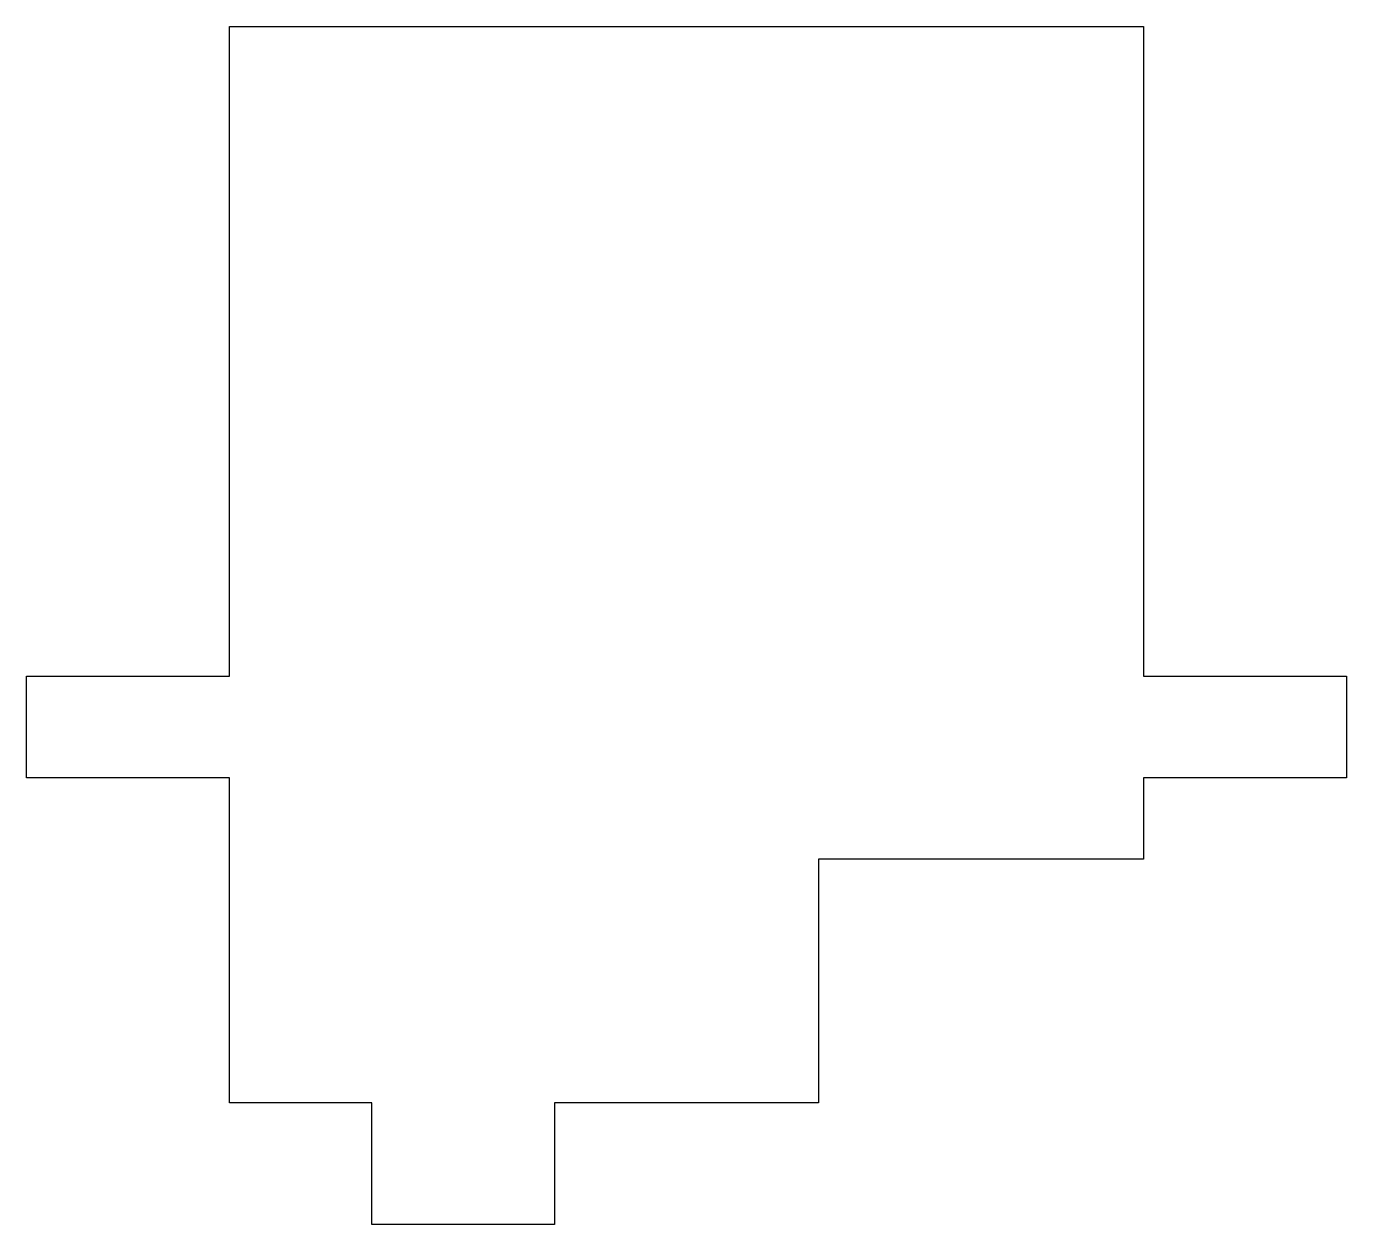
# Model space of a CAD drawing. Header units: metres. Extents: x 25.9 to 58.4, y 49.7 to 79.2.
import ezdxf

# ---------------------------------------------------------------- set-up
doc = ezdxf.new("R2010")
doc.units = ezdxf.units.M

msp = doc.modelspace()

# ---------------------------------------------------------------- linework, layer by layer
at = {"layer": 'Group#14'}
msp.add_polyline3d([(58.351, 63.187, 0), (58.351, 60.687, 0), (53.351, 60.687, 0), (53.351, 58.687, 0), (45.351, 58.687, 0), (45.351, 52.687, 0), (38.851, 52.687, 0), (38.851, 49.687, 0), (34.351, 49.687, 0), (34.351, 52.687, 0), (30.851, 52.687, 0), (30.851, 60.687, 0), (25.851, 60.687, 0), (25.851, 63.187, 0), (30.851, 63.187, 0), (30.851, 79.187, 0), (53.351, 79.187, 0), (53.351, 63.187, 0), (58.351, 63.187, 0)], dxfattribs=at)

doc.saveas('drawing.dxf')
